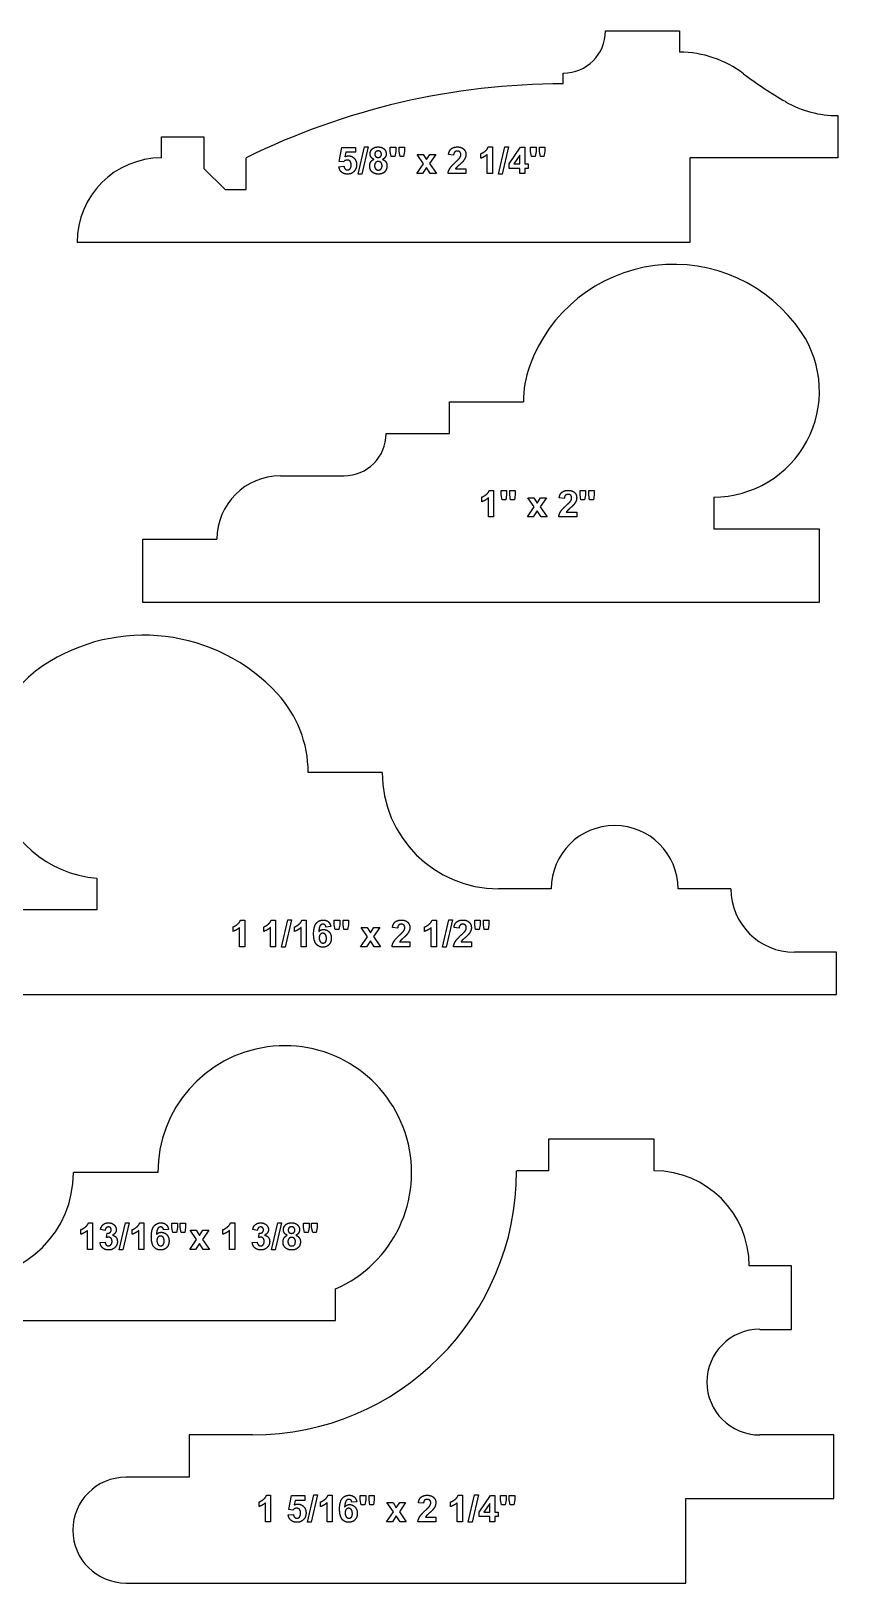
# Model space of a CAD drawing. Header units: millimetres. Extents: x -177 to 177, y -192 to 172.
# Drawn here: x 116 to 176.6, y 55.3 to 171.8 of the extents above; entities that cross this region are included whole.
import ezdxf

# ---------------------------------------------------------------- set-up
doc = ezdxf.new("R2010")
doc.units = ezdxf.units.MM
doc.header["$MEASUREMENT"] = 0
doc.layers.add('Default', color=18, linetype='Continuous')

msp = doc.modelspace()

# ---------------------------------------------------------------- linework, layer by layer
at = {"layer": 'Default', "color": 5}
for p, q in [((159.11, 171.82), (164.67, 171.82)), ((164.67, 171.82), (164.67, 170.23)), ((155.94, 167.85), (155.94, 168.64)), ((176.57, 165.47), (176.57, 162.29)), ((125.77, 162.29), (125.77, 163.88)), ((125.77, 163.88), (128.95, 163.88)), ((128.95, 163.88), (128.95, 161.5)), ((132.13, 159.91), (132.13, 162.29)), ((139.12, 162.03), (139.32, 163.07)), ((139.43, 161.99), (139.12, 162.03)), ((139.32, 163.07), (140.33, 163.07)), ((139.61, 162.71), (139.54, 162.38)), ((140.33, 162.71), (139.61, 162.71)), ((140.33, 163.07), (140.33, 162.71)), ((140.53, 161.07), (141, 163.12)), ((141.28, 163.12), (140.82, 161.07)), ((141, 163.12), (141.28, 163.12)), ((142.95, 162.76), (142.95, 163.1)), ((142.95, 163.1), (143.36, 163.1)), ((143.02, 162.39), (142.95, 162.76)), ((143.3, 162.39), (143.02, 162.39)), ((143.36, 162.76), (143.3, 162.39)), ((143.36, 163.1), (143.36, 162.76)), ((143.61, 162.76), (143.61, 163.1)), ((143.61, 163.1), (144.01, 163.1)), ((143.68, 162.39), (143.61, 162.76)), ((143.95, 162.39), (143.68, 162.39)), ((144.01, 162.76), (143.95, 162.39)), ((144.01, 163.1), (144.01, 162.76)), ((145.44, 161.85), (144.96, 162.55)), ((144.96, 162.55), (145.42, 162.55)), ((145.42, 162.55), (145.66, 162.16)), ((145.66, 162.16), (145.92, 162.55)), ((146.36, 162.55), (145.89, 161.87)), ((145.92, 162.55), (146.36, 162.55)), ((147.7, 162.5), (147.32, 162.54)), ((149.74, 162.26), (149.74, 162.6)), ((150.23, 161.11), (150.23, 162.55)), ((150.31, 163.11), (150.62, 163.11)), ((150.62, 163.11), (150.62, 161.11)), ((151.07, 161.07), (151.54, 163.12)), ((151.83, 163.12), (151.36, 161.07)), ((151.54, 163.12), (151.83, 163.12)), ((151.88, 161.84), (152.73, 163.1)), ((152.68, 162.5), (152.23, 161.84)), ((152.68, 161.84), (152.68, 162.5)), ((152.73, 163.1), (153.06, 163.1)), ((153.06, 163.1), (153.06, 161.84)), ((153.49, 162.76), (153.49, 163.1)), ((153.49, 163.1), (153.9, 163.1)), ((153.56, 162.39), (153.49, 162.76)), ((153.84, 162.39), (153.56, 162.39)), ((153.9, 162.76), (153.84, 162.39)), ((153.9, 163.1), (153.9, 162.76)), ((154.15, 162.76), (154.15, 163.1)), ((154.15, 163.1), (154.56, 163.1)), ((154.22, 162.39), (154.15, 162.76)), ((154.49, 162.39), (154.22, 162.39)), ((154.56, 162.76), (154.49, 162.39)), ((154.56, 163.1), (154.56, 162.76)), ((176.57, 162.29), (165.46, 162.29)), ((165.46, 162.29), (165.46, 155.94)), ((128.95, 161.5), (130.54, 159.91)), ((139.09, 161.62), (139.47, 161.66)), ((140.82, 161.07), (140.53, 161.07)), ((144.93, 161.11), (145.44, 161.85)), ((145.37, 161.11), (144.93, 161.11)), ((145.66, 161.56), (145.37, 161.11)), ((145.95, 161.11), (145.66, 161.56)), ((145.89, 161.87), (146.41, 161.11)), ((146.41, 161.11), (145.95, 161.11)), ((148.63, 161.11), (147.28, 161.11)), ((147.85, 161.47), (148.63, 161.47)), ((148.63, 161.47), (148.63, 161.11)), ((150.62, 161.11), (150.23, 161.11)), ((151.36, 161.07), (151.07, 161.07)), ((151.88, 161.5), (151.88, 161.84)), ((152.68, 161.5), (151.88, 161.5)), ((152.23, 161.84), (152.68, 161.84)), ((152.68, 161.11), (152.68, 161.5)), ((153.06, 161.11), (152.68, 161.11)), ((153.06, 161.84), (153.31, 161.84)), ((153.31, 161.5), (153.06, 161.5)), ((153.06, 161.5), (153.06, 161.11)), ((153.31, 161.84), (153.31, 161.5)), ((130.54, 159.91), (132.13, 159.91)), ((165.46, 155.94), (119.42, 155.94)), ((147.39, 141.59), (147.39, 143.97)), ((147.39, 143.97), (152.95, 143.97)), ((142.63, 141.59), (147.39, 141.59)), ((134.69, 138.41), (139.46, 138.41)), ((149.83, 136.47), (149.83, 136.82)), ((150.32, 135.32), (150.32, 136.76)), ((150.39, 137.32), (150.7, 137.32)), ((150.7, 137.32), (150.7, 135.32)), ((151.27, 136.98), (151.27, 137.31)), ((151.27, 137.31), (151.68, 137.31)), ((151.34, 136.61), (151.27, 136.98)), ((151.62, 136.61), (151.34, 136.61)), ((151.68, 136.98), (151.62, 136.61)), ((151.68, 137.31), (151.68, 136.98)), ((151.92, 136.98), (151.92, 137.31)), ((151.92, 137.31), (152.33, 137.31)), ((151.99, 136.61), (151.92, 136.98)), ((152.27, 136.61), (151.99, 136.61)), ((152.33, 136.98), (152.27, 136.61)), ((152.33, 137.31), (152.33, 136.98)), ((153.76, 136.07), (153.28, 136.77)), ((153.28, 136.77), (153.74, 136.77)), ((153.74, 136.77), (153.98, 136.37)), ((153.98, 136.37), (154.24, 136.77)), ((154.68, 136.77), (154.21, 136.08)), ((154.24, 136.77), (154.68, 136.77)), ((156.02, 136.72), (155.64, 136.76)), ((157.2, 136.98), (157.2, 137.31)), ((157.2, 137.31), (157.6, 137.31)), ((157.27, 136.61), (157.2, 136.98)), ((157.54, 136.61), (157.27, 136.61)), ((157.6, 136.98), (157.54, 136.61)), ((157.6, 137.31), (157.6, 136.98)), ((157.85, 136.98), (157.85, 137.31)), ((157.85, 137.31), (158.26, 137.31)), ((157.92, 136.61), (157.85, 136.98)), ((158.2, 136.61), (157.92, 136.61)), ((158.26, 136.98), (158.2, 136.61)), ((158.26, 137.31), (158.26, 136.98)), ((167.24, 136.82), (167.24, 134.44)), ((150.7, 135.32), (150.32, 135.32)), ((153.25, 135.32), (153.76, 136.07)), ((153.69, 135.32), (153.25, 135.32)), ((153.98, 135.77), (153.69, 135.32)), ((154.27, 135.32), (153.98, 135.77)), ((154.21, 136.08), (154.73, 135.32)), ((154.73, 135.32), (154.27, 135.32)), ((156.95, 135.32), (155.6, 135.32)), ((156.17, 135.68), (156.95, 135.68)), ((156.95, 135.68), (156.95, 135.32)), ((167.24, 134.44), (175.17, 134.44)), ((175.17, 134.44), (175.17, 128.89)), ((124.37, 128.89), (124.37, 133.65)), ((124.37, 133.65), (129.93, 133.65)), ((175.17, 128.89), (124.37, 128.89)), ((142.34, 116.13), (136.78, 116.13)), ((120.91, 108.19), (120.91, 105.81)), ((155.04, 107.39), (151.07, 107.39)), ((168.54, 107.39), (164.57, 107.39)), ((120.91, 105.81), (112.97, 105.81)), ((131.7, 105.05), (132.02, 105.05)), ((132.02, 105.05), (132.02, 103.05)), ((134.01, 105.05), (134.32, 105.05)), ((134.32, 105.05), (134.32, 103.05)), ((134.78, 103.01), (135.25, 105.06)), ((135.53, 105.06), (135.06, 103.01)), ((135.25, 105.06), (135.53, 105.06)), ((136.32, 105.05), (136.63, 105.05)), ((136.63, 105.05), (136.63, 103.05)), ((138.74, 104.7), (138.74, 105.04)), ((138.74, 105.04), (139.15, 105.04)), ((139.15, 105.04), (139.15, 104.7)), ((139.4, 104.7), (139.4, 105.04)), ((139.4, 105.04), (139.81, 105.04)), ((139.81, 105.04), (139.81, 104.7)), ((146.1, 105.05), (146.41, 105.05)), ((146.41, 105.05), (146.41, 103.05)), ((146.87, 103.01), (147.34, 105.06)), ((147.62, 105.06), (147.15, 103.01)), ((147.34, 105.06), (147.62, 105.06)), ((149.29, 104.7), (149.29, 105.04)), ((149.29, 105.04), (149.69, 105.04)), ((149.69, 105.04), (149.69, 104.7)), ((149.94, 104.7), (149.94, 105.04)), ((149.94, 105.04), (150.35, 105.04)), ((150.35, 105.04), (150.35, 104.7)), ((131.14, 104.2), (131.14, 104.54)), ((131.63, 103.05), (131.63, 104.49)), ((133.45, 104.2), (133.45, 104.54)), ((133.94, 103.05), (133.94, 104.49)), ((135.76, 104.2), (135.76, 104.54)), ((136.25, 103.05), (136.25, 104.49)), ((138.48, 104.56), (138.11, 104.52)), ((138.81, 104.33), (138.74, 104.7)), ((139.09, 104.33), (138.81, 104.33)), ((139.15, 104.7), (139.09, 104.33)), ((139.47, 104.33), (139.4, 104.7)), ((139.74, 104.33), (139.47, 104.33)), ((139.81, 104.7), (139.74, 104.33)), ((140.72, 103.05), (141.24, 103.79)), ((141.24, 103.79), (140.75, 104.49)), ((140.75, 104.49), (141.21, 104.49)), ((141.21, 104.49), (141.46, 104.1)), ((141.46, 104.1), (141.72, 104.49)), ((142.16, 104.49), (141.68, 103.81)), ((141.68, 103.81), (142.21, 103.05)), ((141.72, 104.49), (142.16, 104.49)), ((143.5, 104.44), (143.11, 104.48)), ((145.53, 104.2), (145.53, 104.54)), ((146.03, 103.05), (146.03, 104.49)), ((148.11, 104.44), (147.73, 104.48)), ((149.36, 104.33), (149.29, 104.7)), ((149.63, 104.33), (149.36, 104.33)), ((149.69, 104.7), (149.63, 104.33)), ((150.01, 104.33), (149.94, 104.7)), ((150.29, 104.33), (150.01, 104.33)), ((150.35, 104.7), (150.29, 104.33)), ((132.02, 103.05), (131.63, 103.05)), ((134.32, 103.05), (133.94, 103.05)), ((135.06, 103.01), (134.78, 103.01)), ((136.63, 103.05), (136.25, 103.05)), ((141.17, 103.05), (140.72, 103.05)), ((141.46, 103.5), (141.17, 103.05)), ((141.75, 103.05), (141.46, 103.5)), ((142.21, 103.05), (141.75, 103.05)), ((144.42, 103.05), (143.08, 103.05)), ((143.65, 103.41), (144.42, 103.41)), ((144.42, 103.41), (144.42, 103.05)), ((146.41, 103.05), (146.03, 103.05)), ((147.15, 103.01), (146.87, 103.01)), ((149.04, 103.05), (147.69, 103.05)), ((148.26, 103.41), (149.04, 103.41)), ((149.04, 103.41), (149.04, 103.05)), ((176.47, 102.63), (173.3, 102.63)), ((176.47, 99.46), (176.47, 102.63)), ((112.97, 99.46), (176.47, 99.46)), ((162.77, 88.6), (154.83, 88.6)), ((154.83, 88.6), (154.83, 86.22)), ((162.77, 86.22), (162.77, 88.6)), ((125.5, 86.08), (119.15, 86.08)), ((154.83, 86.22), (152.45, 86.22)), ((119.71, 81.45), (119.71, 81.8)), ((120.21, 80.31), (120.21, 81.74)), ((120.28, 82.31), (120.59, 82.31)), ((120.59, 82.31), (120.59, 80.31)), ((121.53, 81.74), (121.18, 81.8)), ((122.59, 80.27), (123.06, 82.32)), ((123.34, 82.32), (122.87, 80.27)), ((123.06, 82.32), (123.34, 82.32)), ((123.57, 81.45), (123.57, 81.8)), ((124.06, 80.31), (124.06, 81.74)), ((124.13, 82.31), (124.44, 82.31)), ((124.44, 82.31), (124.44, 80.31)), ((126.29, 81.82), (125.92, 81.78)), ((126.55, 81.96), (126.55, 82.29)), ((126.55, 82.29), (126.96, 82.29)), ((126.62, 81.59), (126.55, 81.96)), ((126.9, 81.59), (126.62, 81.59)), ((126.96, 81.96), (126.9, 81.59)), ((126.96, 82.29), (126.96, 81.96)), ((127.16, 81.96), (127.16, 82.29)), ((127.16, 82.29), (127.57, 82.29)), ((127.23, 81.59), (127.16, 81.96)), ((127.51, 81.59), (127.23, 81.59)), ((127.57, 81.96), (127.51, 81.59)), ((127.57, 82.29), (127.57, 81.96)), ((128.39, 81.05), (127.91, 81.75)), ((127.91, 81.75), (128.37, 81.75)), ((128.37, 81.75), (128.61, 81.35)), ((128.61, 81.35), (128.87, 81.75)), ((129.31, 81.75), (128.84, 81.07)), ((128.87, 81.75), (129.31, 81.75)), ((130.38, 81.45), (130.38, 81.8)), ((130.87, 80.31), (130.87, 81.74)), ((130.95, 82.31), (131.26, 82.31)), ((131.26, 82.31), (131.26, 80.31)), ((132.96, 81.74), (132.62, 81.8)), ((134.02, 80.27), (134.49, 82.32)), ((134.78, 82.32), (134.31, 80.27)), ((134.49, 82.32), (134.78, 82.32)), ((136.44, 81.96), (136.44, 82.29)), ((136.44, 82.29), (136.85, 82.29)), ((136.51, 81.59), (136.44, 81.96)), ((136.79, 81.59), (136.51, 81.59)), ((136.85, 81.96), (136.79, 81.59)), ((136.85, 82.29), (136.85, 81.96)), ((137.04, 81.96), (137.04, 82.29)), ((137.04, 82.29), (137.45, 82.29)), ((137.12, 81.59), (137.04, 81.96)), ((137.39, 81.59), (137.12, 81.59)), ((137.45, 81.96), (137.39, 81.59)), ((137.45, 82.29), (137.45, 81.96)), ((121.15, 80.83), (121.52, 80.87)), ((121.64, 81.2), (121.68, 81.53)), ((127.88, 80.31), (128.39, 81.05)), ((128.61, 80.75), (128.32, 80.31)), ((128.9, 80.31), (128.61, 80.75)), ((128.84, 81.07), (129.36, 80.31)), ((132.58, 80.83), (132.95, 80.87)), ((133.07, 81.2), (133.11, 81.53)), ((120.59, 80.31), (120.21, 80.31)), ((122.87, 80.27), (122.59, 80.27)), ((124.44, 80.31), (124.06, 80.31)), ((128.32, 80.31), (127.88, 80.31)), ((129.36, 80.31), (128.9, 80.31)), ((131.26, 80.31), (130.87, 80.31)), ((134.31, 80.27), (134.02, 80.27)), ((173.08, 79.08), (169.91, 79.08)), ((173.08, 74.31), (173.08, 79.08)), ((138.83, 74.97), (138.83, 77.35)), ((109.62, 74.97), (138.83, 74.97)), ((170.7, 74.31), (173.08, 74.31)), ((132.6, 66.38), (127.84, 66.38)), ((127.84, 66.38), (127.84, 63.2)), ((176.26, 66.38), (170.7, 66.38)), ((176.26, 61.61), (176.26, 66.38)), ((127.84, 63.2), (123.08, 63.2)), ((133.65, 61.85), (133.96, 61.85)), ((133.96, 61.85), (133.96, 59.85)), ((135.32, 60.78), (135.52, 61.82)), ((135.52, 61.82), (136.53, 61.82)), ((136.53, 61.82), (136.53, 61.46)), ((136.73, 59.82), (137.2, 61.87)), ((137.48, 61.87), (137.01, 59.82)), ((137.2, 61.87), (137.48, 61.87)), ((138.27, 61.85), (138.58, 61.85)), ((138.58, 61.85), (138.58, 59.85)), ((140.69, 61.51), (140.69, 61.84)), ((140.69, 61.84), (141.1, 61.84)), ((141.1, 61.84), (141.1, 61.51)), ((141.35, 61.51), (141.35, 61.84)), ((141.35, 61.84), (141.75, 61.84)), ((141.75, 61.84), (141.75, 61.51)), ((148.05, 61.85), (148.36, 61.85)), ((148.36, 61.85), (148.36, 59.85)), ((148.81, 59.82), (149.28, 61.87)), ((149.57, 61.87), (149.1, 59.82)), ((149.28, 61.87), (149.57, 61.87)), ((149.62, 60.58), (150.47, 61.84)), ((150.47, 61.84), (150.8, 61.84)), ((150.8, 61.84), (150.8, 60.58)), ((151.23, 61.51), (151.23, 61.84)), ((151.23, 61.84), (151.64, 61.84)), ((151.64, 61.84), (151.64, 61.51)), ((151.89, 61.51), (151.89, 61.84)), ((151.89, 61.84), (152.3, 61.84)), ((152.3, 61.84), (152.3, 61.51)), ((133.09, 61), (133.09, 61.35)), ((133.58, 59.85), (133.58, 61.29)), ((135.63, 60.73), (135.32, 60.78)), ((135.8, 61.46), (135.74, 61.13)), ((136.53, 61.46), (135.8, 61.46)), ((137.7, 61), (137.7, 61.35)), ((138.2, 59.85), (138.2, 61.29)), ((140.43, 61.36), (140.06, 61.32)), ((140.76, 61.14), (140.69, 61.51)), ((141.04, 61.14), (140.76, 61.14)), ((141.1, 61.51), (141.04, 61.14)), ((141.42, 61.14), (141.35, 61.51)), ((141.69, 61.14), (141.42, 61.14)), ((141.75, 61.51), (141.69, 61.14)), ((143.18, 60.6), (142.7, 61.3)), ((142.7, 61.3), (143.16, 61.3)), ((143.16, 61.3), (143.4, 60.9)), ((143.4, 60.9), (143.66, 61.3)), ((144.1, 61.3), (143.63, 60.61)), ((143.63, 60.61), (144.15, 59.85)), ((143.66, 61.3), (144.1, 61.3)), ((145.44, 61.25), (145.06, 61.28)), ((147.48, 61), (147.48, 61.35)), ((147.98, 59.85), (147.98, 61.29)), ((150.42, 61.24), (149.97, 60.58)), ((150.42, 60.58), (150.42, 61.24)), ((151.3, 61.14), (151.23, 61.51)), ((151.58, 61.14), (151.3, 61.14)), ((151.64, 61.51), (151.58, 61.14)), ((151.96, 61.14), (151.89, 61.51)), ((152.23, 61.14), (151.96, 61.14)), ((152.3, 61.51), (152.23, 61.14)), ((165.15, 55.26), (165.15, 61.61)), ((165.15, 61.61), (176.26, 61.61)), ((133.96, 59.85), (133.58, 59.85)), ((135.28, 60.37), (135.67, 60.41)), ((137.01, 59.82), (136.73, 59.82)), ((138.58, 59.85), (138.2, 59.85)), ((142.67, 59.85), (143.18, 60.6)), ((143.11, 59.85), (142.67, 59.85)), ((143.4, 60.3), (143.11, 59.85)), ((143.69, 59.85), (143.4, 60.3)), ((144.15, 59.85), (143.69, 59.85)), ((146.37, 59.85), (145.02, 59.85)), ((145.59, 60.21), (146.37, 60.21)), ((146.37, 60.21), (146.37, 59.85)), ((148.36, 59.85), (147.98, 59.85)), ((149.1, 59.82), (148.81, 59.82)), ((149.62, 60.25), (149.62, 60.58)), ((150.42, 60.25), (149.62, 60.25)), ((149.97, 60.58), (150.42, 60.58)), ((150.42, 59.85), (150.42, 60.25)), ((150.8, 59.85), (150.42, 59.85)), ((150.8, 60.58), (151.05, 60.58)), ((151.05, 60.25), (150.8, 60.25)), ((150.8, 60.25), (150.8, 59.85)), ((151.05, 60.58), (151.05, 60.25)), ((123.08, 55.26), (165.15, 55.26))]:
    msp.add_line(p, q, dxfattribs=at)
for centre, radius, start, end in [((155.94, 171.82), 3.17, 270, 360), ((164.67, 162.29), 7.94, 52.6631, 90), ((155.94, 114.05), 53.8, 90, 116.2685), ((186.73, 191.21), 28.43, 232.6631, 240.3078), ((176.57, 173.4), 7.94, 240.3078, 270), ((125.77, 155.94), 6.35, 90, 180), ((164.26, 142.77), 11.52, 33.8416, 160.4091), ((167.24, 144.76), 7.94, 270, 33.8416), ((160.89, 143.97), 7.94, 160.4091, 180), ((139.46, 141.59), 3.18, 270, 0), ((134.69, 133.65), 4.76, 90, 180), ((124.44, 112.8), 13.64, 42.5991, 123.7958), ((121.7, 116.88), 8.73, 123.7958, 264.7859), ((128.05, 116.13), 8.73, 0, 42.5991), ((151.07, 116.13), 8.73, 180, 270), ((159.8, 107.39), 4.76, 0, 180), ((173.3, 107.39), 4.76, 180, 270), ((135.02, 86.08), 9.53, 293.5452, 180), ((111.21, 86.08), 7.94, 270, 0), ((132.6, 86.22), 19.84, 270, 0), ((162.77, 79.08), 7.14, 0, 90), ((170.7, 70.35), 3.97, 90, 270), ((123.08, 59.23), 3.97, 90, 270)]:
    msp.add_arc(centre, radius, start, end, dxfattribs=at)
for points in [[(139.72, 162.13), (139.56, 162.13), (139.43, 161.99)], [(139.54, 162.38), (139.67, 162.44), (139.81, 162.44)], [(139.93, 162.04), (139.85, 162.13), (139.72, 162.13)], [(139.81, 162.44), (140.06, 162.44), (140.24, 162.26)], [(140.01, 161.77), (140.01, 161.95), (139.93, 162.04)], [(140.24, 162.26), (140.42, 162.07), (140.42, 161.78)], [(141.43, 162.59), (141.43, 162.82), (141.59, 162.96)], [(141.5, 162.35), (141.43, 162.46), (141.43, 162.59)], [(141.47, 161.97), (141.55, 162.11), (141.72, 162.18)], [(141.72, 162.18), (141.57, 162.24), (141.5, 162.35)], [(141.59, 162.96), (141.75, 163.11), (142.04, 163.11)], [(141.86, 162.75), (141.79, 162.68), (141.79, 162.57)], [(141.79, 162.57), (141.79, 162.45), (141.86, 162.38)], [(142.05, 162.02), (141.91, 162.02), (141.84, 161.92)], [(142.04, 162.81), (141.93, 162.81), (141.86, 162.75)], [(141.86, 162.38), (141.92, 162.32), (142.04, 162.32)], [(142.04, 163.11), (142.32, 163.11), (142.48, 162.96)], [(142.22, 162.75), (142.15, 162.81), (142.04, 162.81)], [(142.04, 162.32), (142.15, 162.32), (142.22, 162.39)], [(142.25, 161.94), (142.17, 162.02), (142.05, 162.02)], [(142.28, 162.57), (142.28, 162.68), (142.22, 162.75)], [(142.22, 162.39), (142.28, 162.45), (142.28, 162.57)], [(142.57, 162.35), (142.5, 162.24), (142.37, 162.18)], [(142.37, 162.18), (142.53, 162.11), (142.62, 161.99)], [(142.48, 162.96), (142.64, 162.82), (142.64, 162.59)], [(142.64, 162.59), (142.64, 162.45), (142.57, 162.35)], [(147.32, 162.54), (147.36, 162.84), (147.54, 162.98)], [(147.54, 162.98), (147.72, 163.11), (147.99, 163.11)], [(147.79, 162.73), (147.72, 162.66), (147.7, 162.5)], [(147.98, 162.8), (147.86, 162.8), (147.79, 162.73)], [(147.85, 161.97), (148.11, 162.21), (148.17, 162.3)], [(148.18, 162.73), (148.11, 162.8), (147.98, 162.8)], [(147.99, 163.11), (148.29, 163.11), (148.46, 162.95)], [(148.17, 162.3), (148.25, 162.42), (148.25, 162.53)], [(148.43, 162.05), (148.36, 161.96), (148.17, 161.79)], [(148.25, 162.53), (148.25, 162.66), (148.18, 162.73)], [(148.58, 162.3), (148.53, 162.18), (148.43, 162.05)], [(148.46, 162.95), (148.63, 162.79), (148.63, 162.56)], [(148.63, 162.56), (148.63, 162.42), (148.58, 162.3)], [(149.74, 162.6), (149.89, 162.65), (150.07, 162.79)], [(150.23, 162.55), (150.03, 162.35), (149.74, 162.26)], [(150.07, 162.79), (150.24, 162.93), (150.31, 163.11)], [(139.29, 161.22), (139.12, 161.37), (139.09, 161.62)], [(139.74, 161.07), (139.47, 161.07), (139.29, 161.22)], [(139.47, 161.66), (139.49, 161.53), (139.56, 161.46)], [(139.56, 161.46), (139.64, 161.38), (139.74, 161.38)], [(139.74, 161.38), (139.85, 161.38), (139.93, 161.48)], [(140.28, 161.34), (140.08, 161.07), (139.74, 161.07)], [(139.93, 161.48), (140.01, 161.57), (140.01, 161.77)], [(140.42, 161.78), (140.42, 161.53), (140.28, 161.34)], [(141.4, 161.68), (141.4, 161.84), (141.47, 161.97)], [(141.61, 161.21), (141.4, 161.38), (141.4, 161.68)], [(142.06, 161.07), (141.79, 161.07), (141.61, 161.21)], [(141.84, 161.92), (141.77, 161.83), (141.77, 161.71)], [(141.77, 161.71), (141.77, 161.55), (141.85, 161.46)], [(141.85, 161.46), (141.93, 161.37), (142.05, 161.37)], [(142.05, 161.37), (142.18, 161.37), (142.25, 161.46)], [(142.53, 161.24), (142.35, 161.07), (142.06, 161.07)], [(142.33, 161.71), (142.33, 161.85), (142.25, 161.94)], [(142.25, 161.46), (142.33, 161.54), (142.33, 161.71)], [(142.7, 161.69), (142.7, 161.42), (142.53, 161.24)], [(142.62, 161.99), (142.7, 161.86), (142.7, 161.69)], [(147.28, 161.11), (147.31, 161.31), (147.42, 161.49)], [(147.42, 161.49), (147.53, 161.67), (147.85, 161.97)], [(147.93, 161.57), (147.88, 161.52), (147.85, 161.47)], [(148.17, 161.79), (147.98, 161.63), (147.93, 161.57)], [(149.83, 136.82), (149.97, 136.87), (150.15, 137)], [(150.32, 136.76), (150.11, 136.57), (149.83, 136.47)], [(150.15, 137), (150.33, 137.14), (150.39, 137.32)], [(155.64, 136.76), (155.67, 137.06), (155.86, 137.19)], [(155.86, 137.19), (156.04, 137.32), (156.31, 137.32)], [(156.11, 136.95), (156.03, 136.88), (156.02, 136.72)], [(156.3, 137.02), (156.18, 137.02), (156.11, 136.95)], [(156.17, 136.19), (156.43, 136.43), (156.49, 136.51)], [(156.5, 136.95), (156.43, 137.02), (156.3, 137.02)], [(156.31, 137.32), (156.61, 137.32), (156.78, 137.17)], [(156.49, 136.51), (156.57, 136.63), (156.57, 136.75)], [(156.57, 136.75), (156.57, 136.88), (156.5, 136.95)], [(156.9, 136.52), (156.85, 136.39), (156.74, 136.26)], [(156.78, 137.17), (156.95, 137.01), (156.95, 136.77)], [(156.95, 136.77), (156.95, 136.64), (156.9, 136.52)], [(155.6, 135.32), (155.63, 135.53), (155.73, 135.71)], [(155.73, 135.71), (155.84, 135.89), (156.17, 136.19)], [(156.25, 135.79), (156.2, 135.73), (156.17, 135.68)], [(156.49, 136.01), (156.3, 135.84), (156.25, 135.79)], [(156.74, 136.26), (156.67, 136.17), (156.49, 136.01)], [(131.46, 104.73), (131.64, 104.87), (131.7, 105.05)], [(133.77, 104.73), (133.95, 104.87), (134.01, 105.05)], [(136.08, 104.73), (136.26, 104.87), (136.32, 105.05)], [(137.39, 104.81), (137.59, 105.05), (137.92, 105.05)], [(137.92, 105.05), (138.15, 105.05), (138.29, 104.92)], [(138.29, 104.92), (138.44, 104.8), (138.48, 104.56)], [(143.11, 104.48), (143.15, 104.78), (143.33, 104.92)], [(143.33, 104.92), (143.51, 105.05), (143.78, 105.05)], [(143.78, 105.05), (144.08, 105.05), (144.25, 104.89)], [(145.86, 104.73), (146.03, 104.87), (146.1, 105.05)], [(147.73, 104.48), (147.77, 104.78), (147.95, 104.92)], [(147.95, 104.92), (148.13, 105.05), (148.4, 105.05)], [(148.4, 105.05), (148.7, 105.05), (148.87, 104.89)], [(131.14, 104.54), (131.29, 104.59), (131.46, 104.73)], [(131.63, 104.49), (131.42, 104.29), (131.14, 104.2)], [(133.45, 104.54), (133.6, 104.59), (133.77, 104.73)], [(133.94, 104.49), (133.73, 104.29), (133.45, 104.2)], [(135.76, 104.54), (135.91, 104.59), (136.08, 104.73)], [(136.25, 104.49), (136.04, 104.29), (135.76, 104.2)], [(137.19, 104.02), (137.19, 104.56), (137.39, 104.81)], [(137.38, 103.25), (137.19, 103.48), (137.19, 104.02)], [(137.68, 104.63), (137.6, 104.52), (137.58, 104.18)], [(137.58, 104.18), (137.72, 104.34), (137.93, 104.34)], [(137.69, 103.97), (137.61, 103.89), (137.61, 103.71)], [(137.89, 104.74), (137.77, 104.74), (137.68, 104.63)], [(137.88, 104.06), (137.76, 104.06), (137.69, 103.97)], [(138.07, 103.97), (137.99, 104.06), (137.88, 104.06)], [(138.04, 104.69), (137.98, 104.74), (137.89, 104.74)], [(137.93, 104.34), (138.18, 104.34), (138.35, 104.16)], [(138.11, 104.52), (138.1, 104.63), (138.04, 104.69)], [(138.15, 103.68), (138.15, 103.88), (138.07, 103.97)], [(138.35, 104.16), (138.52, 103.98), (138.52, 103.69)], [(143.21, 103.43), (143.32, 103.61), (143.64, 103.91)], [(143.58, 104.67), (143.51, 104.6), (143.5, 104.44)], [(143.78, 104.74), (143.65, 104.74), (143.58, 104.67)], [(143.64, 103.91), (143.9, 104.15), (143.96, 104.24)], [(143.96, 103.73), (143.78, 103.57), (143.73, 103.51)], [(143.97, 104.67), (143.9, 104.74), (143.78, 104.74)], [(143.96, 104.24), (144.04, 104.36), (144.04, 104.47)], [(144.22, 103.99), (144.15, 103.9), (143.96, 103.73)], [(144.04, 104.47), (144.04, 104.6), (143.97, 104.67)], [(144.37, 104.24), (144.32, 104.12), (144.22, 103.99)], [(144.25, 104.89), (144.42, 104.73), (144.42, 104.49)], [(144.42, 104.49), (144.42, 104.36), (144.37, 104.24)], [(145.53, 104.54), (145.68, 104.59), (145.86, 104.73)], [(146.03, 104.49), (145.82, 104.29), (145.53, 104.2)], [(147.83, 103.43), (147.94, 103.61), (148.26, 103.91)], [(148.2, 104.67), (148.13, 104.6), (148.11, 104.44)], [(148.39, 104.74), (148.27, 104.74), (148.2, 104.67)], [(148.26, 103.91), (148.52, 104.15), (148.58, 104.24)], [(148.58, 103.73), (148.39, 103.57), (148.34, 103.51)], [(148.59, 104.67), (148.52, 104.74), (148.39, 104.74)], [(148.58, 104.24), (148.66, 104.36), (148.66, 104.47)], [(148.84, 103.99), (148.77, 103.9), (148.58, 103.73)], [(148.66, 104.47), (148.66, 104.6), (148.59, 104.67)], [(148.99, 104.24), (148.94, 104.12), (148.84, 103.99)], [(148.87, 104.89), (149.04, 104.73), (149.04, 104.49)], [(149.04, 104.49), (149.04, 104.36), (148.99, 104.24)], [(137.88, 103.01), (137.58, 103.01), (137.38, 103.25)], [(137.61, 103.71), (137.61, 103.53), (137.7, 103.42)], [(137.7, 103.42), (137.78, 103.32), (137.9, 103.32)], [(138.34, 103.2), (138.16, 103.01), (137.88, 103.01)], [(137.9, 103.32), (138.01, 103.32), (138.08, 103.4)], [(138.08, 103.4), (138.15, 103.49), (138.15, 103.68)], [(138.52, 103.69), (138.52, 103.38), (138.34, 103.2)], [(143.08, 103.05), (143.1, 103.25), (143.21, 103.43)], [(143.73, 103.51), (143.68, 103.46), (143.65, 103.41)], [(147.69, 103.05), (147.72, 103.25), (147.83, 103.43)], [(148.34, 103.51), (148.29, 103.46), (148.26, 103.41)], [(119.71, 81.8), (119.86, 81.85), (120.04, 81.99)], [(120.21, 81.74), (120, 81.55), (119.71, 81.45)], [(120.04, 81.99), (120.21, 82.12), (120.28, 82.31)], [(121.18, 81.8), (121.22, 81.97), (121.29, 82.08)], [(121.29, 82.08), (121.36, 82.18), (121.49, 82.25)], [(121.49, 82.25), (121.63, 82.31), (121.79, 82.31)], [(121.61, 81.93), (121.54, 81.87), (121.53, 81.74)], [(121.77, 82), (121.68, 82), (121.61, 81.93)], [(121.68, 81.53), (121.83, 81.52), (121.91, 81.59)], [(121.93, 81.94), (121.87, 82), (121.77, 82)], [(121.79, 82.31), (122.06, 82.31), (122.23, 82.13)], [(121.91, 81.59), (121.99, 81.66), (121.99, 81.78)], [(121.99, 81.78), (121.99, 81.88), (121.93, 81.94)], [(122.37, 81.8), (122.37, 81.54), (122.08, 81.38)], [(122.23, 82.13), (122.37, 81.98), (122.37, 81.8)], [(123.57, 81.8), (123.72, 81.85), (123.89, 81.99)], [(124.06, 81.74), (123.85, 81.55), (123.57, 81.45)], [(123.89, 81.99), (124.07, 82.12), (124.13, 82.31)], [(125, 81.27), (125, 81.82), (125.2, 82.06)], [(125.2, 82.06), (125.4, 82.31), (125.73, 82.31)], [(125.49, 81.89), (125.41, 81.78), (125.39, 81.43)], [(125.39, 81.43), (125.53, 81.6), (125.74, 81.6)], [(125.7, 82), (125.58, 82), (125.49, 81.89)], [(125.85, 81.94), (125.79, 82), (125.7, 82)], [(125.73, 82.31), (125.95, 82.31), (126.1, 82.18)], [(125.74, 81.6), (125.99, 81.6), (126.16, 81.42)], [(125.92, 81.78), (125.91, 81.89), (125.85, 81.94)], [(126.1, 82.18), (126.25, 82.05), (126.29, 81.82)], [(130.38, 81.8), (130.53, 81.85), (130.71, 81.99)], [(130.87, 81.74), (130.66, 81.55), (130.38, 81.45)], [(130.71, 81.99), (130.88, 82.12), (130.95, 82.31)], [(132.62, 81.8), (132.65, 81.97), (132.72, 82.08)], [(132.72, 82.08), (132.8, 82.18), (132.93, 82.25)], [(132.93, 82.25), (133.06, 82.31), (133.22, 82.31)], [(133.04, 81.93), (132.98, 81.87), (132.96, 81.74)], [(133.2, 82), (133.11, 82), (133.04, 81.93)], [(133.11, 81.53), (133.26, 81.52), (133.34, 81.59)], [(133.36, 81.94), (133.3, 82), (133.2, 82)], [(133.22, 82.31), (133.5, 82.31), (133.66, 82.13)], [(133.34, 81.59), (133.42, 81.66), (133.42, 81.78)], [(133.42, 81.78), (133.42, 81.88), (133.36, 81.94)], [(133.8, 81.8), (133.8, 81.54), (133.51, 81.38)], [(133.66, 82.13), (133.8, 81.98), (133.8, 81.8)], [(134.92, 81.79), (134.92, 82.01), (135.08, 82.16)], [(134.99, 81.55), (134.92, 81.66), (134.92, 81.79)], [(135.08, 82.16), (135.24, 82.31), (135.53, 82.31)], [(135.35, 81.94), (135.28, 81.88), (135.28, 81.76)], [(135.28, 81.76), (135.28, 81.65), (135.35, 81.58)], [(135.53, 82.01), (135.42, 82.01), (135.35, 81.94)], [(135.53, 82.31), (135.82, 82.31), (135.97, 82.16)], [(135.71, 81.94), (135.64, 82.01), (135.53, 82.01)], [(135.78, 81.77), (135.78, 81.88), (135.71, 81.94)], [(135.71, 81.58), (135.78, 81.65), (135.78, 81.77)], [(135.97, 82.16), (136.13, 82.01), (136.13, 81.79)], [(136.13, 81.79), (136.13, 81.65), (136.06, 81.54)], [(121.35, 80.42), (121.17, 80.58), (121.15, 80.83)], [(121.79, 80.27), (121.53, 80.27), (121.35, 80.42)], [(121.52, 80.87), (121.53, 80.73), (121.61, 80.65)], [(121.61, 80.65), (121.68, 80.58), (121.78, 80.58)], [(121.8, 81.23), (121.73, 81.23), (121.64, 81.2)], [(121.78, 80.58), (121.89, 80.58), (121.97, 80.67)], [(122.27, 80.46), (122.08, 80.27), (121.79, 80.27)], [(121.98, 81.15), (121.9, 81.23), (121.8, 81.23)], [(121.97, 80.67), (122.05, 80.76), (122.05, 80.91)], [(122.05, 80.91), (122.05, 81.06), (121.98, 81.15)], [(122.08, 81.38), (122.25, 81.35), (122.35, 81.22)], [(122.45, 80.91), (122.45, 80.64), (122.27, 80.46)], [(122.35, 81.22), (122.45, 81.09), (122.45, 80.91)], [(125.19, 80.5), (125, 80.74), (125, 81.27)], [(125.69, 80.27), (125.39, 80.27), (125.19, 80.5)], [(125.5, 81.23), (125.42, 81.14), (125.42, 80.97)], [(125.42, 80.97), (125.42, 80.78), (125.51, 80.68)], [(125.69, 81.32), (125.57, 81.32), (125.5, 81.23)], [(125.51, 80.68), (125.59, 80.58), (125.71, 80.58)], [(125.88, 81.23), (125.8, 81.32), (125.69, 81.32)], [(126.15, 80.45), (125.97, 80.27), (125.69, 80.27)], [(125.71, 80.58), (125.82, 80.58), (125.89, 80.66)], [(125.96, 80.94), (125.96, 81.13), (125.88, 81.23)], [(125.89, 80.66), (125.96, 80.75), (125.96, 80.94)], [(126.33, 80.95), (126.33, 80.64), (126.15, 80.45)], [(126.16, 81.42), (126.33, 81.24), (126.33, 80.95)], [(132.78, 80.42), (132.61, 80.58), (132.58, 80.83)], [(133.23, 80.27), (132.96, 80.27), (132.78, 80.42)], [(132.95, 80.87), (132.96, 80.73), (133.04, 80.65)], [(133.04, 80.65), (133.11, 80.58), (133.22, 80.58)], [(133.23, 81.23), (133.17, 81.23), (133.07, 81.2)], [(133.22, 80.58), (133.33, 80.58), (133.4, 80.67)], [(133.41, 81.15), (133.34, 81.23), (133.23, 81.23)], [(133.7, 80.46), (133.51, 80.27), (133.23, 80.27)], [(133.4, 80.67), (133.48, 80.76), (133.48, 80.91)], [(133.48, 80.91), (133.48, 81.06), (133.41, 81.15)], [(133.51, 81.38), (133.68, 81.35), (133.79, 81.22)], [(133.89, 80.91), (133.89, 80.64), (133.7, 80.46)], [(133.79, 81.22), (133.89, 81.09), (133.89, 80.91)], [(134.89, 80.87), (134.89, 81.03), (134.97, 81.17)], [(135.1, 80.41), (134.89, 80.58), (134.89, 80.87)], [(134.97, 81.17), (135.04, 81.3), (135.21, 81.38)], [(135.21, 81.38), (135.06, 81.44), (134.99, 81.55)], [(135.33, 81.12), (135.26, 81.02), (135.26, 80.91)], [(135.26, 80.91), (135.26, 80.75), (135.34, 80.66)], [(135.54, 81.22), (135.4, 81.22), (135.33, 81.12)], [(135.34, 80.66), (135.42, 80.57), (135.55, 80.57)], [(135.35, 81.58), (135.42, 81.52), (135.53, 81.52)], [(135.53, 81.52), (135.64, 81.52), (135.71, 81.58)], [(135.74, 81.13), (135.66, 81.22), (135.54, 81.22)], [(135.55, 80.57), (135.67, 80.57), (135.75, 80.65)], [(136.02, 80.44), (135.84, 80.27), (135.55, 80.27)], [(135.82, 80.9), (135.82, 81.05), (135.74, 81.13)], [(135.75, 80.65), (135.82, 80.74), (135.82, 80.9)], [(136.06, 81.54), (135.99, 81.43), (135.86, 81.38)], [(135.86, 81.38), (136.03, 81.31), (136.11, 81.18)], [(136.2, 80.89), (136.2, 80.61), (136.02, 80.44)], [(136.11, 81.18), (136.2, 81.06), (136.2, 80.89)], [(135.55, 80.27), (135.28, 80.27), (135.1, 80.41)], [(133.41, 61.53), (133.59, 61.67), (133.65, 61.85)], [(138.03, 61.53), (138.2, 61.67), (138.27, 61.85)], [(139.34, 61.61), (139.54, 61.85), (139.87, 61.85)], [(139.87, 61.85), (140.09, 61.85), (140.24, 61.73)], [(145.28, 61.72), (145.46, 61.85), (145.73, 61.85)], [(145.73, 61.85), (146.03, 61.85), (146.2, 61.69)], [(147.81, 61.53), (147.98, 61.67), (148.05, 61.85)], [(133.09, 61.35), (133.24, 61.4), (133.41, 61.53)], [(133.58, 61.29), (133.37, 61.09), (133.09, 61)], [(135.92, 60.88), (135.76, 60.88), (135.63, 60.73)], [(135.74, 61.13), (135.87, 61.19), (136, 61.19)], [(136.13, 60.79), (136.05, 60.88), (135.92, 60.88)], [(136, 61.19), (136.26, 61.19), (136.44, 61)], [(136.21, 60.51), (136.21, 60.69), (136.13, 60.79)], [(136.44, 61), (136.62, 60.82), (136.62, 60.52)], [(137.7, 61.35), (137.85, 61.4), (138.03, 61.53)], [(138.2, 61.29), (137.99, 61.09), (137.7, 61)], [(139.14, 60.82), (139.14, 61.37), (139.34, 61.61)], [(139.33, 60.05), (139.14, 60.29), (139.14, 60.82)], [(139.63, 61.43), (139.55, 61.33), (139.52, 60.98)], [(139.52, 60.98), (139.67, 61.15), (139.88, 61.15)], [(139.63, 60.78), (139.56, 60.69), (139.56, 60.52)], [(139.84, 61.54), (139.72, 61.54), (139.63, 61.43)], [(139.82, 60.87), (139.71, 60.87), (139.63, 60.78)], [(140.02, 60.77), (139.94, 60.87), (139.82, 60.87)], [(139.99, 61.49), (139.93, 61.54), (139.84, 61.54)], [(139.88, 61.15), (140.12, 61.15), (140.3, 60.97)], [(140.06, 61.32), (140.05, 61.44), (139.99, 61.49)], [(140.1, 60.48), (140.1, 60.68), (140.02, 60.77)], [(140.24, 61.73), (140.39, 61.6), (140.43, 61.36)], [(140.3, 60.97), (140.47, 60.78), (140.47, 60.49)], [(145.06, 61.28), (145.1, 61.59), (145.28, 61.72)], [(145.16, 60.24), (145.27, 60.42), (145.59, 60.72)], [(145.53, 61.48), (145.46, 61.41), (145.44, 61.25)], [(145.72, 61.54), (145.6, 61.54), (145.53, 61.48)], [(145.59, 60.72), (145.85, 60.96), (145.91, 61.04)], [(145.92, 61.48), (145.85, 61.54), (145.72, 61.54)], [(145.91, 61.04), (145.99, 61.16), (145.99, 61.28)], [(146.17, 60.79), (146.1, 60.7), (145.91, 60.54)], [(145.99, 61.28), (145.99, 61.41), (145.92, 61.48)], [(146.32, 61.04), (146.27, 60.92), (146.17, 60.79)], [(146.2, 61.69), (146.37, 61.54), (146.37, 61.3)], [(146.37, 61.3), (146.37, 61.17), (146.32, 61.04)], [(147.48, 61.35), (147.63, 61.4), (147.81, 61.53)], [(147.98, 61.29), (147.77, 61.09), (147.48, 61)], [(135.49, 59.97), (135.32, 60.12), (135.28, 60.37)], [(135.94, 59.82), (135.66, 59.82), (135.49, 59.97)], [(135.67, 60.41), (135.68, 60.28), (135.76, 60.2)], [(135.76, 60.2), (135.84, 60.12), (135.94, 60.12)], [(135.94, 60.12), (136.05, 60.12), (136.13, 60.22)], [(136.48, 60.08), (136.28, 59.82), (135.94, 59.82)], [(136.13, 60.22), (136.21, 60.32), (136.21, 60.51)], [(136.62, 60.52), (136.62, 60.27), (136.48, 60.08)], [(139.83, 59.82), (139.52, 59.82), (139.33, 60.05)], [(139.56, 60.52), (139.56, 60.33), (139.64, 60.23)], [(139.64, 60.23), (139.73, 60.12), (139.84, 60.12)], [(140.29, 60), (140.11, 59.82), (139.83, 59.82)], [(139.84, 60.12), (139.95, 60.12), (140.03, 60.21)], [(140.03, 60.21), (140.1, 60.29), (140.1, 60.48)], [(140.47, 60.49), (140.47, 60.19), (140.29, 60)], [(145.02, 59.85), (145.05, 60.05), (145.16, 60.24)], [(145.67, 60.32), (145.63, 60.26), (145.59, 60.21)], [(145.91, 60.54), (145.72, 60.37), (145.67, 60.32)]]:
    msp.add_open_spline(points, degree=2, dxfattribs=at)

doc.saveas('drawing.dxf')
